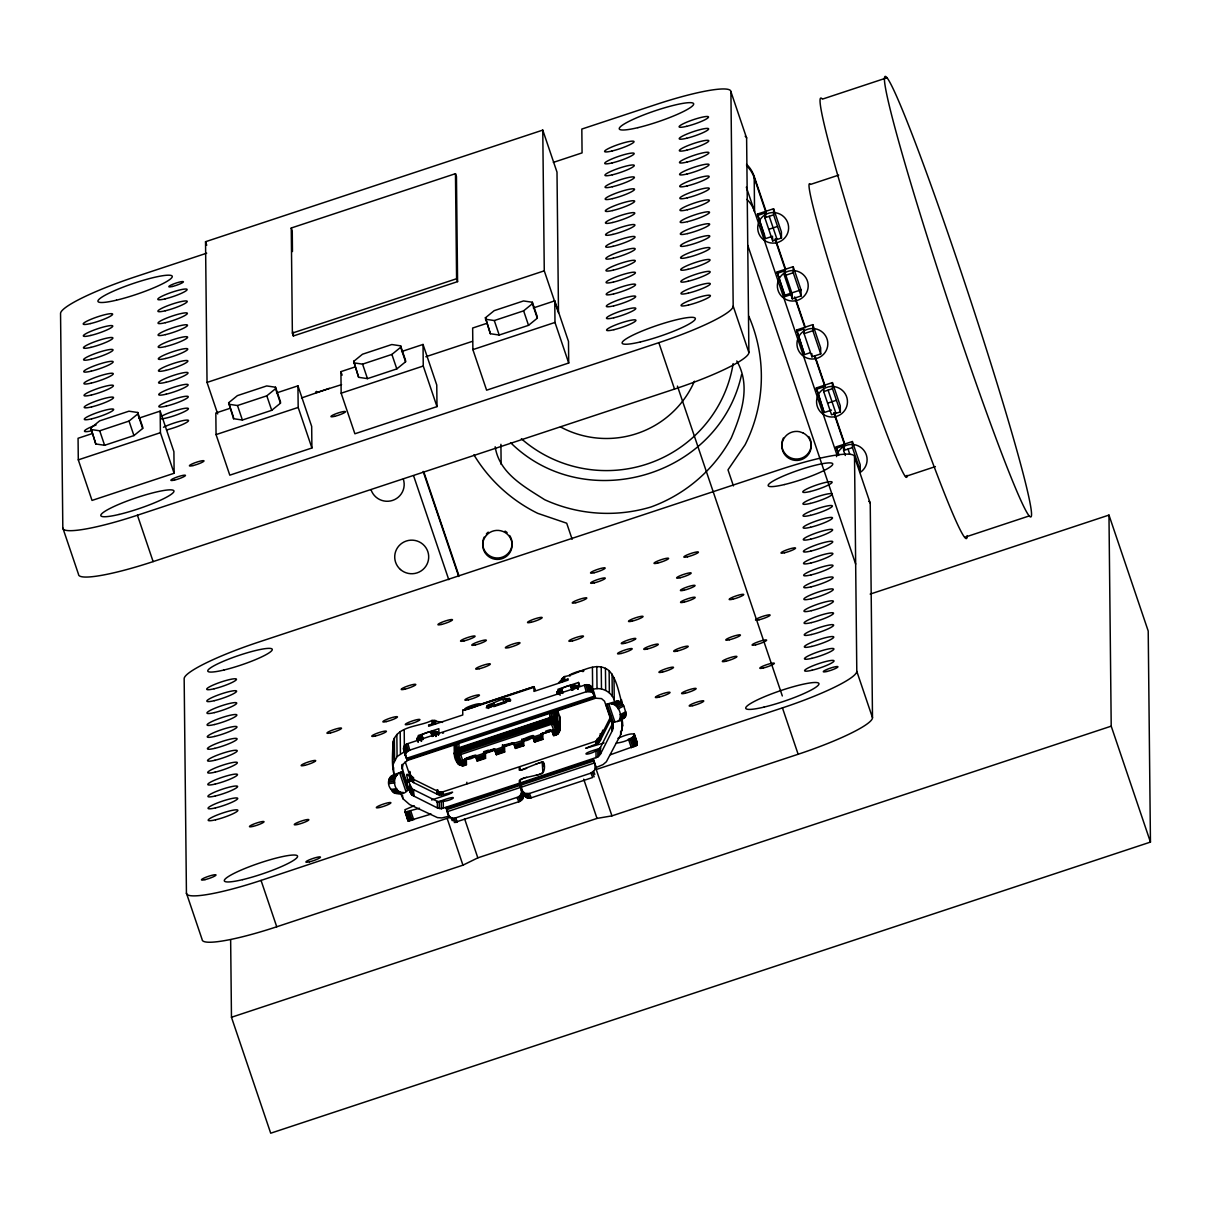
<?xml version="1.0" encoding="UTF-8"?>
<svg xmlns="http://www.w3.org/2000/svg" width="1211" height="1211" viewBox="0 0 1211 1211"><rect width="100%" height="100%" fill="white"/><g stroke="black" fill="none" stroke-linecap="round" stroke-linejoin="round"><path stroke-width="1.5" d="M613.008 728.674L612.902 722.301L612.342 730.566L600.535 753.984L597.871 756.951L519.988 783.017C521.669 788.861 522.819 800.123 531.251 797.807L592.709 777.477L590.877 773.133L529.419 793.477L524.802 793.356L521.986 790.299M466.356 757.935L466.432 764.656C457.016 770.105 449.326 751.577 458.621 747.838L549.779 717.669C558.559 715.186 564.235 731.959 555.622 735.153C553.064 727.872 549.188 720.56 549.733 712.628M521.245 779.248L519.368 780.353L519.398 783.214L441.349 808.751L437.413 807.949L412.058 795.173L412.118 788.739C408.289 782.215 401.492 763.611 413.587 782.594L437.277 794.265C440.683 797.186 460.589 788.361 448.993 794.219L431.6 799.971M559.785 717.169L559.27 732.034L555.622 735.153L557.696 734.048L559.8 730.521L559.785 717.169L557.514 709.782L557.635 721.544L555.925 722.77L460.589 754.589L454.7 755.603L454.579 743.842M410.393 774.707L410.241 779.46L406.76 780.762M596.433 768.955L593.223 758.782L596.175 767.486L603.017 764.61L606.378 761.734L620.668 734.668L622.439 726.116L621.682 718.91M556.818 710.024L556.924 720.106L559.815 729.839L557.893 728.583L555.925 722.77L555.773 710.494M437.489 789.829L437.277 794.265L437.913 791.494M406.775 782.488L411.377 780.959L411.649 776.221M456.638 758.056L457.38 762.854L462.163 765.655C468.188 764.928 458.515 766.396 457.925 763.566C459.196 760.341 456.956 755.846 454.503 753.439L457.168 748.549L457.107 743.509M441.425 791.994L441.213 795.052L440.304 791.994M442.53 722.407L431.933 720.454C419.43 726.994 397.178 725.328 392.894 742.267C392.894 752.939 391.198 764.141 394.165 774.54C379.149 782.018 397.359 803.635 408.894 789.072M392.818 768.758L392.894 742.267M412.118 788.739L412.058 795.173L409.833 791.858L402.113 768.198L402.915 764.308L407.38 760.463C405.988 755.467 399.448 745.991 407.91 743.599L584.368 685.199C592.467 682.065 594.041 692.964 595.6 698.187L601.519 698.596L604.531 701.214L613.144 726.676L613.099 721.998M455.881 744.553L454.912 755.785L454.503 752.44L458.893 749.094L550.051 718.925L555.864 718.895M559.603 727.357L558.362 733.366L555.682 735.107L553.715 735.788L551.626 730.294L540.742 733.896L542.831 739.391L542.831 732.625M624.27 718.062L617.549 721.438L612.176 722.21L605.909 704.484L617.262 701.048L621.046 702.108L623.771 705.968L626.087 713.309L625.179 717.26L620.637 718.986L621.591 721.786L621.985 716.927L622.439 726.116L621.985 716.927M413.223 777.371L412.784 782.139L412.209 776.69M611.161 715.746L600.247 737.393L595.767 741.238L595.918 744.144L599.263 741.949L599.778 736.666L597.371 738.892L595.918 744.144L585.73 748.262L604.047 742.903M437.776 789.95L437.277 794.265L437.232 789.693M621.046 731.444L620.668 734.668L620.637 731.399M599.263 741.949L599.96 736.394L600.384 740.284L599.263 741.949L598.703 737.908L597.734 743.266L597.371 738.892M553.518 735.44L556.924 733.987L559.043 729.779L556.848 722.271L552.988 717.472L550.369 720.045L459.196 750.215L457.652 755.437L459.62 761.25L463.268 764.05L465.857 763.611L466.432 764.656M409.772 785.228L409.833 791.858L410.12 786.136L410.726 793.659L411.452 788.119L412.058 795.173M553.2 734.714L555.516 733.518L556.666 729.143L554.699 723.33L550.778 721.393L459.605 751.562L456.426 755.694M448.539 814.397L446.178 807.419C446.859 812.369 448.933 820.21 455.593 817.909L518.535 796.883L520.775 794.688L521.608 791.888L519.398 783.214M454.276 822.526L520.367 801.228L522.607 799.018L523.424 796.217L521.351 787.362M439.638 791.949L439.184 794.916L438.564 791.722M405.413 756.042L406.063 752.667L409.772 750.139L586.23 691.753L592.088 692.041L595.6 698.202L407.259 760.508L403.566 749.503M401.946 792.721C391.91 790.283 391.849 773.163 402.991 771.634L394.165 774.54M602.821 730.097L602.412 731.247M618.654 720.999C624.21 713.99 615.748 699.64 606.272 704.757M550.778 721.393L551.762 718.713L549.855 718.108L455.941 749.594M458.56 742.797C460.528 747.626 455.836 750.457 456.683 755.074L457.652 755.437M462.163 765.655L463.541 763.187L458.681 748.277L457.168 748.549M552.806 733.654L555.516 733.518L557.65 731.898L557.893 728.583L559.406 727.66L559.906 728.931M836.483 456.653L837.8 452.884A15.455 15.274 -0.6 0 1 861.884 448.252A15.455 15.274 -0.6 0 1 860.173 472.441M393.136 764.368L397.072 756.557L404.429 751.743L404.202 729.643M741.571 374.547C719.213 477.073 584.822 516.053 510.542 442.62M559.815 729.839L558.846 732.186L553.73 730.233C517.036 741.268 575.543 722.952 541.574 734.29M554.699 723.33L556.016 720.802L550.369 720.045M612.282 724.027L612.645 723.179L612.342 730.566L612.282 724.027L600.459 747.444C590.892 756.845 573.227 755.543 600.626 748.292M602.079 732.034L600.111 736.137L600.384 740.284L611.358 718.547M551.762 724.42L554.517 718.002L554.456 711.281M465.857 763.611L464.479 759.781L462.557 760.402L459.786 764.958M456.668 761.416L463.541 763.187L464.449 765.322L459.998 764.898L458.303 763.127L459.62 761.25L462.557 760.402M554.714 733.018L557.635 729.325L559.043 729.779M616.263 743.115C635.381 740.965 643.359 726.963 617.958 738.301M610.526 754.71L637.047 745.234L637.228 742.57L634.276 733.851M558.468 682.959L564.689 676.525C578.676 674.27 595.509 659.753 609.133 670.712C617.216 679.689 618.7 692.828 622.197 704M466.174 764.338L462.557 765.216L457.47 761.628L455.26 754.135L458.802 750.881L459.605 751.562M590.877 773.133L594.586 770.257L595.222 766.063M535.353 689.861L533.99 686.652L533.945 691.42L568.065 680.128L568.05 678.72L561.707 681.99L561.662 678.705M90.855 428.028L99.605 420.898L128.926 411.195L137.766 412.497L142.671 426.999L142.686 428.452L133.937 435.582L104.615 445.285L95.775 443.968L90.855 428.028L95.775 443.968M90.87 429.481L99.711 430.798L129.032 421.08L137.782 413.95L137.766 412.497M228.637 402.763L237.386 395.634L266.708 385.931L275.548 387.232L280.452 401.734L280.468 403.187L271.718 410.317L242.397 420.02L233.556 418.703L228.637 402.763L232.996 415.645M228.652 404.217L237.492 405.534L266.814 395.83L275.563 388.686L275.548 387.232M353.718 361.378L362.467 354.233L391.804 344.529L400.644 345.846L405.549 360.333L405.564 361.786L396.814 368.916L367.478 378.634L358.638 377.317L353.718 361.378L358.638 377.317M353.733 362.831L362.573 364.133L391.895 354.429L400.659 347.3L400.644 345.846M485.444 317.782L494.194 310.652L523.515 300.949L532.371 302.25L537.275 316.752L537.29 318.205L528.526 325.335L499.204 335.038L490.364 333.721L485.444 317.782L490.364 333.721M485.46 319.235L494.3 320.552L523.621 310.849L532.386 303.704L532.371 302.25M487.276 705.574L486.307 707.89L510.497 699.867C505.714 695.598 494.012 703.394 487.276 705.574L488.26 708.48M462.723 710.267L533.99 686.652L462.723 710.267L462.769 714.974L428.664 726.267L428.649 724.844L435.703 723.678L435.672 720.394M464.479 759.781L475.166 755.588L477.316 761.053M477.255 761.098L485.55 758.328L485.49 753.287M485.49 758.374L483.386 752.864L494.27 749.276L496.434 754.725M496.359 754.771L504.669 752.001L504.593 745.28M504.593 752.046L502.504 746.536L513.388 742.948L515.538 748.398M515.477 748.443L523.773 745.673L523.712 738.952M523.712 745.719L521.623 740.224L532.507 736.621L534.596 742.116L534.626 738.71M520.548 779.612L519.988 783.017M462.557 765.216L463.949 764.247M541.605 773.375L542.906 772.467L542.195 762.309M611.646 704L617.262 701.048M612.887 703.969L618.503 701.018M614.174 704.333L619.79 701.381M615.43 705.059L621.046 702.108M616.55 706.119L622.182 703.182M617.489 707.436L623.105 704.484M618.14 708.919L623.771 705.968M620.108 714.732L625.739 711.78M620.471 716.261L626.087 713.309M620.486 717.76L626.117 714.808M620.183 719.107L625.799 716.155M617.549 721.438L625.179 717.26M329.331 388.353L301.494 397.98M552.14 717.639L549.855 718.108L552.14 717.639L556.924 720.106M186.433 893.143L184.163 678.69A78.548 11.338 -18.7 0 1 258.518 642.133L779.914 469.596A78.548 11.338 -18.7 0 1 854.527 456.865L870.225 503.231L872.495 717.684A78.548 11.338 -18.7 0 1 798.14 754.256L611.933 815.866L597.008 818.409L477.83 857.857L462.95 865.169L276.744 926.778A78.548 11.338 -18.7 0 1 202.131 939.524L186.433 893.143A78.548 11.338 -18.7 0 0 261.046 880.412L450.568 817.168M553.73 730.233L557.893 728.583M520.851 779.309L525.604 777.568M540.712 773.784C545.661 774.132 545.601 759.827 541.499 762.4M407.32 781.746L410.756 780.232L410.605 775.025M536.004 764.065L538.426 763.233M537.336 763.626L520.745 770.196M526.649 768.319L521.79 769.969M521.88 778.855L524.348 777.946M539.652 774.192L540.984 773.768M538.517 774.677L539.788 774.238M757.45 215.497L764.777 213.075L764.837 217.768L772.679 240.913L781.473 238.037L781.413 231.937L773.572 208.746L757.435 214.09L765.307 238.688L772.633 236.251M816.305 389.352L823.647 386.914L823.692 391.607L831.548 414.767L840.343 411.876L840.267 405.791L832.426 382.6L816.305 387.944L824.161 412.527L831.488 410.105M764.837 217.768L773.632 214.831L773.572 208.746M793.19 266.677L801.031 289.853L801.092 295.953L792.297 298.845L784.456 275.684L793.25 272.747L793.19 266.677L777.053 272.006L784.925 296.604L792.251 294.182L784.41 270.992L777.068 273.414M812.808 324.639L820.649 347.829L820.725 353.93L811.915 356.806L804.074 333.661L812.869 330.724L812.808 324.639L796.671 329.982L804.543 354.581L810.401 352.643M823.692 391.607L832.487 388.686L832.426 382.6M845.308 455.487L843.628 450.522L852.423 447.586L852.362 441.515L836.226 446.844L838.663 455.397M217.708 413.935L207.036 382.419L205.537 241.716L542.77 130.107L556.999 172.144L558.498 312.847L544.269 270.825L542.77 130.107M206.703 253.19L134.905 276.941A78.548 11.338 -18.7 0 0 60.55 313.513L62.821 527.966L78.518 574.332A78.548 11.338 -18.7 0 0 153.131 561.601L674.527 389.064A78.548 11.338 -18.7 0 0 748.882 352.507L746.612 138.054L730.914 91.673A78.548 11.338 -18.7 0 0 656.301 104.418L581.825 129.062L582.067 152.889L553.351 162.395M291.261 228.001L455.472 173.673L456.456 176.564L457.576 281.633L293.35 335.977L292.366 333.07L291.261 228.001L292.245 230.907L292.456 251.54M886.906 77.792L822.39 99.135A231.922 10.808 71.7 0 0 884.318 324.715A231.922 10.808 71.7 0 0 967.135 535.58M292.366 333.07L456.592 278.727L455.472 173.673M207.036 382.419L544.269 270.825M838.723 175.095L810.568 184.405A154.614 7.205 71.7 0 0 851.863 334.796A154.614 7.205 71.7 0 0 907.069 475.363M92.339 433.553L78.064 438.276L78.291 459.862L92.021 500.431L174.127 473.259L173.9 451.688L160.17 411.104L138.75 418.204M777.553 226.427L768.758 229.333M230.12 408.289L215.83 413.012L216.058 434.598L229.802 475.166L311.908 447.994L311.681 426.423L297.936 385.84L276.517 392.939M401.613 351.538L423.033 344.454L436.762 385.022L436.989 406.608L354.884 433.78L341.154 393.197L340.927 371.626L355.201 366.903M486.928 323.307L472.653 328.03L472.88 349.616L486.61 390.184L568.716 363.012L568.489 341.441L554.759 300.858L533.34 307.957M78.291 459.862L160.397 432.69L160.17 411.104M341.578 384.629L316.631 392.561A7.735 1.12 -18.7 0 1 316.616 391.38M425.833 356.745L472.441 341.335M216.058 434.598L298.178 407.426L297.936 385.84M341.154 393.197L423.26 366.025L423.033 344.454M472.88 349.616L554.986 322.444L554.759 300.858M784.925 296.604L784.91 295.196L801.031 289.853M62.821 527.966A78.548 11.338 -18.7 0 0 137.433 515.22L658.829 342.683A78.548 11.338 -18.7 0 0 733.185 306.126L730.914 91.673M796.687 331.39L804.028 328.968L804.074 333.661M836.407 400.281L827.613 403.187M836.241 448.252L843.567 445.83L844.778 449.402M905.465 476.498L935.361 466.598M964.713 537.29L1029.229 515.931A231.922 10.808 71.7 0 0 938.661 206.627A231.922 10.808 71.7 0 0 906.297 168.026A231.922 10.808 71.7 0 0 1029.229 515.931M464.888 710.146L534.278 687.182M488.29 707.633L510.679 700.215M493.77 706.649L505.82 702.668M579.736 685.956L578.555 682.459L557.968 689.271L557.999 692.147M870.179 594.101L1108.973 515.084L1148.21 631.022L1150.45 842.084L270.704 1133.208L231.468 1017.27L230.65 940.008M406.321 758.389L594.54 696.098M406.896 759.797L595.116 697.506M483.628 751.728L488.29 750.184M545.646 731.202L550.309 729.658M466.311 758.192C486.686 749.836 470.262 762.037 464.752 758.707M494.739 748.776C479.556 752.864 481.176 755.8 495.238 749.821M502.747 745.401L512.314 742.964M522.092 739.724C547.342 727.705 524.045 746.324 521.865 739.073M464.948 759.236L475.832 755.634M484.067 752.909L494.951 749.306M502.974 746.052L514.07 742.979M522.304 740.254L533.188 736.651M541.408 733.927L552.292 730.324M465.1 759.6L483.583 753.454M484.218 753.272L502.701 747.126M503.186 746.581L521.82 740.799M522.456 740.617L540.939 734.471M514.342 743.493L503.337 746.945M464.979 761.25L461.497 762.43L458.469 753.484L455.033 750.926L454.958 744.205M475.862 757.647L484.097 754.922M494.981 751.32L503.216 748.595M514.1 744.992L522.335 742.267M533.218 738.665L541.453 735.94M552.322 732.352L555.849 731.217L552.821 722.256L551.05 720.348M463.541 763.187L465.463 762.552M476.332 758.949L484.567 756.224M495.45 752.636L503.685 749.912M514.569 746.309L522.804 743.584M533.688 739.982L541.923 737.257M476.74 760.008L484.975 757.284M495.859 753.681L504.094 750.956M514.978 747.354L523.213 744.629M534.096 741.026L542.331 738.301M477.058 760.735L485.293 758.01M496.177 754.408L504.412 751.683M515.28 748.095L523.515 745.37M534.399 741.768L542.634 739.043M534.596 742.116L542.891 739.346M405.216 761.764L409.787 775.282L412.012 778.597L439.169 791.979L443.181 791.737L519.231 766.82L519.262 770.135L521.154 769.999M595.767 741.238L519.822 766.624L520.442 770.09M414.223 805.724L404.883 809.765L408.062 821.013L431.131 814.08M404.913 812.112L419.49 808.237M436.868 802.484C465.16 791.192 451.234 803.06 437.353 801.41L412.86 789.284L413.738 796.293L413.662 789.754M446.299 808.221L519.534 783.986M520.125 783.789L593.345 759.569M446.677 809.675L519.913 785.455M520.503 785.258L593.723 761.023M447.253 811.688L520.488 787.453M521.078 787.256L594.298 763.021M449.13 816.138L441.924 817.925L437.474 817.622L409.575 804.513L402.96 798.73L400.069 791.979M854.527 456.865L856.798 671.318A78.548 11.338 -18.7 0 1 782.442 707.875L596.236 769.5L611.933 815.866M231.468 1017.27L1111.214 726.161L1108.973 515.084M538.395 763.157L539.667 762.748M442.605 733.215L443.559 732.912M537.26 775.04L538.547 774.571M396.3 793.493L397.541 793.144M406.624 780.444L410.241 779.46L409.712 771.362L409.696 778.264M539.531 762.885L540.863 762.415M407.683 781.065L410.756 780.232M525.407 777.719L526.74 777.295M536.125 775.328L537.457 774.889M526.407 777.477L536.458 775.146M540.59 762.597L541.892 762.188M458.394 761.507L459.62 761.25M614.734 701.547C612.403 692.177 601.806 686.319 592.648 689.468L592.421 667.352M391.637 775.706L397.284 774.934M390.532 776.448L396.179 775.676M389.639 777.538L395.286 776.766M389.019 778.9L394.665 778.113M388.701 780.429L394.347 779.657M388.731 782.049L394.377 781.262M389.079 783.623L394.725 782.851M391.047 789.436L396.693 788.664M391.713 790.874L397.359 790.087M392.636 792.055L398.283 791.283M393.772 792.933L399.418 792.161M395.013 793.417L403.187 792.372M555.122 734.078L557.696 734.048M463.268 764.05L460.604 764.02L459.014 761.961M636.426 742.358L637.228 742.57M555.925 722.77L552.821 722.256L458.469 753.484L460.589 754.589M456.623 749.246L459.196 750.215M556.666 729.143L557.635 729.325M555.516 733.518L556.924 733.987M438.155 733.321C432.917 728.416 421.791 733.987 417.023 738.483L417.931 741.843L417.084 739.088L417.568 740.133M457.38 749.942L458.802 750.881M455.26 754.135L456.683 755.074M556.016 720.802L557.438 721.847L556.394 719.728M551.762 718.713L555.304 722.437M577.844 687.106C572.606 682.187 561.48 687.757 556.727 692.253L557.257 693.918M458.303 763.127L456.88 761.598L457.925 763.566M495.178 446.768C499.204 473.244 524.227 486.625 544.647 499.689C578.025 514.947 615.748 517.521 650.897 507.015C685.229 494.542 713.869 470.08 731.277 437.928C741.51 413.572 751.198 385.855 736.788 360.954M572.546 690.058L570.502 685.91L571.864 690.3M432.857 736.288L430.813 732.14L432.176 736.515M524.424 795.884L522.94 791.722M559.164 693.948L557.802 690.815L558.649 694.024M419.475 740.163L418.113 737.045L418.961 740.254M558.286 694.403L557.075 691.557L557.893 694.418M418.597 740.617L417.386 737.787L418.204 740.648M593.617 771.483L594.828 774.374M592.346 772.451L594.177 776.796M529.419 793.477L531.251 797.807M527.845 793.81L529.676 798.14M526.27 793.765L528.102 798.094M524.802 793.356L526.634 797.686M523.546 792.6L525.377 796.929M521.396 790.48L523.228 794.825M521.608 791.888L523.424 796.217M521.381 793.311L523.213 797.655M520.775 794.688L522.607 799.018M519.791 795.899L521.623 800.244M518.535 796.883L520.367 801.228M517.067 797.565L518.898 801.894M455.593 817.909L457.425 822.239M454.019 818.227L455.851 822.572M452.445 818.182L453.671 821.073M450.992 817.773L452.203 820.664M448.176 814.715L449.387 817.607M560.269 693.449L558.876 690.088L560.118 695.326M421.277 741.359L419.173 736.303L420.005 739.8M573.454 688.968L572.061 685.471L573.166 689.892M433.765 735.198L432.372 731.701L433.477 736.106M418.37 741.828L417.023 738.483L418.037 741.783M442.076 791.873L443.196 794.673L443.165 791.631M574.847 688.575L573.575 685.214L574.211 688.847M435.778 736.47L433.886 731.444L434.522 735.062M561.45 692.964L560.193 689.407L560.935 693.101M421.746 739.194L420.505 735.637L421.61 741.177M576.042 688.287L574.953 685.154L575.528 688.529M436.338 734.517L435.249 731.368L436.127 736.455M1111.214 726.161L1150.45 842.084M852.362 441.515L860.204 464.691L860.264 470.791L852.423 447.586M832.487 388.686L840.343 411.876M773.632 214.831L781.473 238.037M793.25 272.747L801.092 295.953M812.869 330.724L820.725 353.93M769.227 216.3L777.084 239.49M828.097 390.139L835.938 413.329M848.018 449.054L849.698 454.019M746.521 164.212A30.926 30.563 -0.6 0 1 754.181 176.322L766.245 211.925M775.282 238.643L785.53 268.918M795.173 297.406L805.421 327.681M815.064 356.17L825.312 386.43M834.349 413.148L845.202 445.194M766.26 213.333L754.196 177.729A30.926 30.563 -0.6 0 0 746.536 165.619M775.297 240.05L785.545 270.325M794.583 297.028L804.831 327.303M814.473 355.792L824.721 386.067M833.758 412.769L844.612 444.831M764.777 213.075L765.988 216.633M757.435 214.09L764.686 235.494M777.053 272.006L784.91 295.196M796.671 329.982L804.543 354.581M816.305 387.944L824.161 412.527M836.226 446.844L838.648 453.989M746.324 187.145L837.028 455.109M747.747 245.273L855.662 564.084M733.185 306.126L748.882 352.507M856.798 671.318L872.495 717.684M733.427 485.899L727.993 469.838L745.113 444.74A154.614 152.828 -0.6 0 0 748.792 316.207M677.433 386.097L782.321 695.962M658.829 342.683L674.527 389.064M782.442 707.875L798.14 754.256M554.986 322.444L568.716 363.012M532.386 303.704L537.29 318.205M523.621 310.849L528.526 325.335M572.137 539.273L566.703 523.213L537.76 513.358A154.614 152.828 -0.6 0 1 473.925 454.836M494.3 320.552L499.204 335.038M634.064 733.669L637.016 742.388M634.064 735.38L637.243 744.916M634.095 736.515L637.047 745.234M633.52 736.939L636.471 745.658M632.581 737.438L635.533 746.158M631.37 737.999L634.322 746.718M629.947 738.559L632.899 747.278M628.433 739.088L631.37 747.808M608.997 704.514L614.9 721.953M607.332 704.772L613.235 722.21M456.592 278.727L457.576 281.633M583.717 779.173L597.008 818.409M423.26 366.025L436.989 406.608M543.209 762.113L544.36 765.155M542.695 762.082L544.269 766.805M400.659 347.3L405.564 361.786M509.422 698.247L510.406 701.154M391.895 354.429L396.814 368.916M508.242 698.384L509.225 701.29M506.728 698.702L507.712 701.608M504.942 699.171L505.926 702.077M503.049 699.761L504.033 702.668M423.759 471.79L458.712 575.074M423.169 471.412L458.727 576.481M493.634 702.88L494.618 705.786M520.533 783.002L521.517 785.909M520.352 783.26L521.335 786.166M491.727 703.546L492.71 706.452M413.572 475.711L448.766 579.66M489.955 704.242L490.939 707.148M488.442 704.938L489.426 707.845M362.573 364.133L367.478 378.634M340.927 371.626L342.123 375.153M466.825 783.911L466.856 782.261M464.54 818.621L477.83 857.857M447.268 818.787L462.95 865.169M298.178 407.426L311.908 447.994M275.563 388.686L280.468 403.187M402.627 772.149L408.531 789.587M401.568 772.86L407.471 790.299M399.918 773.708L405.821 791.146M410.801 811.113L413.753 819.832M409.273 811.582L412.224 820.301M266.814 395.83L271.718 410.317M407.85 811.96L410.801 820.68M406.639 812.203L409.59 820.922M405.473 811.506L408.652 821.043M405.11 812.293L408.062 821.013M205.537 241.716L206.733 245.212M237.492 405.534L242.397 420.02M160.397 432.69L174.127 473.259M137.782 413.95L142.686 428.452M129.032 421.08L133.937 435.582M137.433 515.22L153.131 561.601M261.046 880.412L276.744 926.778M99.711 430.798L104.615 445.285M577.026 688.09L576.088 685.275L576.603 688.348M437.338 734.32L436.399 731.489L436.914 734.577M577.965 688.847L576.905 685.577L577.617 689.135M437.216 731.807L438.276 735.077M563.039 693.222L561.677 688.832L562.282 693.449M437.671 732.277L438.518 735.032M423.35 739.437L421.988 735.062L422.594 739.679M591.785 687.212L593.632 693.752M591.195 686.259L593.042 692.798M590.226 685.502L592.088 692.041M588.985 684.987L590.832 691.526M587.517 684.76L589.363 691.299M585.942 684.836L587.804 691.375M584.368 685.199L586.23 691.753M407.91 743.599L409.772 750.139M406.442 744.235L408.304 750.775M405.185 745.098L407.032 751.637M404.202 746.127L406.063 752.667M403.596 747.263L405.443 753.802M403.369 748.413L405.231 754.953M577.359 686.062L578.116 688.998M454.503 753.439L454.912 755.785M402.506 795.385L402.96 798.73M410.847 775.312L411.377 780.959M621.379 703.091L621.349 699.686L621.576 703.228M621.349 699.686L621.515 702.94M622.242 718.365L622.439 726.116M411.922 776.478L412.043 781.595M410.574 786.983L410.726 793.659M613.084 723.073L613.144 726.676M843.567 445.83L843.628 450.522M811.885 353.703L811.915 356.806M792.251 294.182L792.297 298.845M784.41 270.992L784.456 275.684M772.648 237.81L772.679 240.913M765.291 237.28L765.307 238.688M754.181 176.322L754.559 211.486A30.926 30.563 -0.6 0 0 746.899 199.376M621.546 718.486L621.591 721.786M614.007 677.993L614.234 700.094M612.055 674.027L612.282 696.143M609.133 670.712L609.36 692.813M605.439 668.245L605.682 690.361M601.231 666.822L601.473 688.923M600.217 733.624L600.384 740.284M600.459 747.444L600.535 753.984M599.339 749.094L599.4 755.634M596.796 666.504L597.023 688.62M597.81 750.411L597.871 756.951M595.994 751.289L596.054 757.829M578.555 682.459L578.601 686.773M564.689 676.525L564.72 679.825M563.539 677.04L563.569 680.34M562.51 677.782L562.555 681.066M559.482 715.595L559.8 730.521M552.912 710.751L552.988 717.472M551.323 712.325L551.368 717.366M500.915 444.301L501.142 464.373M502.489 744.659L502.504 746.536M454.292 743.948L454.397 754.029M443.271 801.818L443.332 808.358M441.288 802.212L441.349 808.751M438.927 734.426L438.866 728.689L418.279 735.501L418.34 741.238M439.26 802.06L439.336 808.6M437.353 801.41L437.413 807.949M434.431 720.167L434.461 723.451M433.16 720.182L433.205 723.482M431.933 720.454L431.964 723.754M402.43 764.641L402.491 770.166M402.067 764.519L402.113 768.198M400.205 731.565L400.432 753.681M396.845 734.456L397.072 756.557M394.347 738.105L394.589 760.205M393.62 767.562L393.666 773.087M293.319 332.223L293.35 335.977M233.541 417.25L233.556 418.703M413.541 777.553L413.587 782.594M733.139 363.603A128.321 126.837 -0.6 0 1 649.747 463.132A128.321 126.837 -0.6 0 1 521.366 438.76M694.433 381.223A95.866 94.746 -0.6 0 1 560.466 426.923M403.308 479.147A17.015 16.818 -0.6 0 1 392.576 500.415A17.015 16.818 -0.6 0 1 371.066 489.819M509.649 535.489A14.683 14.517 -0.6 0 1 498.296 557.983A14.683 14.517 -0.6 0 1 484.249 537.018M486.398 533.884A14.683 14.517 -0.6 0 1 488.26 532.129M505.078 531.114A14.683 14.517 -0.6 0 1 507.137 532.628M808.766 436.505A14.683 14.517 -0.6 0 1 797.413 459.014A14.683 14.517 -0.6 0 1 783.366 438.049M470.988 708.087A7.735 1.12 -18.7 0 1 466.341 707.769A7.735 1.12 -18.7 0 1 478.769 703.818A7.735 1.12 -18.7 0 1 472.245 707.693M570.184 675.889A7.735 1.12 -18.7 0 1 576.512 672.029A7.735 1.12 -18.7 0 1 582.869 671.681M868.756 501.384A78.548 11.338 -18.7 0 1 870.225 503.231M745.159 136.207A78.548 11.338 -18.7 0 1 746.612 138.054M161.018 416.569A15.455 2.225 -18.7 0 1 183.133 408.637A15.455 2.225 -18.7 0 1 183.179 412.224A15.455 2.225 -18.7 0 1 161.048 418.915M163.47 427.241A15.455 2.225 -18.7 0 1 183.27 420.55A15.455 2.225 -18.7 0 1 185.888 422.836A15.455 2.225 -18.7 0 1 166.543 429.92M91.809 430.738A15.455 2.225 -18.7 0 1 84.634 430.707A15.455 2.225 -18.7 0 1 96.063 424.985M622.363 721.695L622.121 730.505L622.363 721.695M759.312 221.023L758.01 224.807A15.455 15.289 -0.6 0 0 762.915 239.294L766.26 241.519A15.455 15.289 -0.6 0 0 786.999 234.662A15.455 15.289 -0.6 0 0 780.051 214.165A15.455 15.289 -0.6 0 0 759.312 221.023M778.976 279.014L777.659 282.769A15.425 15.243 -0.6 0 0 782.548 297.225L785.894 299.45A15.425 15.243 -0.6 0 0 806.587 292.608A15.425 15.243 -0.6 0 0 799.654 272.157A15.425 15.243 -0.6 0 0 778.976 279.014M798.579 336.961L797.262 340.73A15.44 15.259 -0.6 0 0 802.166 355.201L805.512 357.427A15.44 15.259 -0.6 0 0 826.205 350.584A15.44 15.259 -0.6 0 0 819.287 330.119A15.44 15.259 -0.6 0 0 798.579 336.961M818.182 394.922L816.865 398.691A15.455 15.289 -0.6 0 0 821.769 413.178L825.115 415.418A15.455 15.289 -0.6 0 0 845.853 408.546A15.455 15.289 -0.6 0 0 838.92 388.065A15.455 15.289 -0.6 0 0 818.182 394.922M486.413 535.292L484.264 538.426A14.683 14.517 -0.6 0 0 497.025 559.421A14.683 14.517 -0.6 0 0 510.891 539.107A14.683 14.517 -0.6 0 0 486.413 535.292M803.075 432.933L799.457 431.691A14.683 14.517 -0.6 0 0 782.245 449.311A14.683 14.517 -0.6 0 0 805.663 457.289A14.683 14.517 -0.6 0 0 803.075 432.933M400.447 569.518A16.984 16.787 -0.6 0 0 428.361 560.284A16.984 16.787 -0.6 0 0 406.321 541.014A16.984 16.787 -0.6 0 0 400.447 569.518M468.475 699.807A7.735 1.12 -18.7 0 0 479.465 695.159A7.735 1.12 -18.7 0 0 468.46 697.778A7.735 1.12 -18.7 0 0 468.475 699.807M810.416 515.341A15.455 2.225 -18.7 0 0 832.381 506.031A15.455 2.225 -18.7 0 0 810.371 511.284A15.455 2.225 -18.7 0 0 810.416 515.341M253.054 826.386A7.735 1.12 -18.7 0 0 264.043 821.724A7.735 1.12 -18.7 0 0 253.038 824.358A7.735 1.12 -18.7 0 0 253.054 826.386M810.28 503.428A15.455 2.225 -18.7 0 0 832.26 494.118A15.455 2.225 -18.7 0 0 810.25 499.371A15.455 2.225 -18.7 0 0 810.28 503.428M810.795 551.081A15.455 2.225 -18.7 0 0 832.759 541.771A15.455 2.225 -18.7 0 0 810.749 547.024A15.455 2.225 -18.7 0 0 810.795 551.081M810.537 527.254A15.455 2.225 -18.7 0 0 832.517 517.945A15.455 2.225 -18.7 0 0 810.492 523.197A15.455 2.225 -18.7 0 0 810.537 527.254M810.916 562.994A15.455 2.225 -18.7 0 0 832.896 553.684A15.455 2.225 -18.7 0 0 810.87 558.937A15.455 2.225 -18.7 0 0 810.916 562.994M408.94 724.299A7.735 1.12 -18.7 0 0 419.929 719.637A7.735 1.12 -18.7 0 0 408.924 722.256A7.735 1.12 -18.7 0 0 408.94 724.299M647.325 648.99A7.735 1.12 -18.7 0 0 658.315 644.343A7.735 1.12 -18.7 0 0 647.31 646.962A7.735 1.12 -18.7 0 0 647.325 648.99M729.461 639.756A7.735 1.12 -18.7 0 0 740.436 635.094A7.735 1.12 -18.7 0 0 729.431 637.713A7.735 1.12 -18.7 0 0 729.461 639.756M755.664 644.827A7.735 1.12 -18.7 0 0 766.654 640.165A7.735 1.12 -18.7 0 0 755.649 642.799A7.735 1.12 -18.7 0 0 755.664 644.827M810.159 491.515A15.455 2.225 -18.7 0 0 832.139 482.205A15.455 2.225 -18.7 0 0 810.114 487.458A15.455 2.225 -18.7 0 0 810.159 491.515M810.674 539.167A15.455 2.225 -18.7 0 0 832.638 529.858A15.455 2.225 -18.7 0 0 810.628 535.111A15.455 2.225 -18.7 0 0 810.674 539.167M811.052 574.907A15.455 2.225 -18.7 0 0 833.017 565.598A15.455 2.225 -18.7 0 0 811.007 570.85A15.455 2.225 -18.7 0 0 811.052 574.907M811.173 586.82A15.455 2.225 -18.7 0 0 833.138 577.526A15.455 2.225 -18.7 0 0 811.128 582.763A15.455 2.225 -18.7 0 0 811.173 586.82M811.294 598.749A15.455 2.225 -18.7 0 0 833.274 589.439A15.455 2.225 -18.7 0 0 811.264 594.677A15.455 2.225 -18.7 0 0 811.294 598.749M811.431 610.662A15.455 2.225 -18.7 0 0 833.395 601.352A15.455 2.225 -18.7 0 0 811.385 606.59A15.455 2.225 -18.7 0 0 811.431 610.662M811.552 622.575A15.455 2.225 -18.7 0 0 833.531 613.266A15.455 2.225 -18.7 0 0 811.506 618.503A15.455 2.225 -18.7 0 0 811.552 622.575M811.809 646.402A15.455 2.225 -18.7 0 0 833.773 637.092A15.455 2.225 -18.7 0 0 811.764 642.33A15.455 2.225 -18.7 0 0 811.809 646.402M811.673 634.488A15.455 2.225 -18.7 0 0 833.652 625.179A15.455 2.225 -18.7 0 0 811.642 630.416A15.455 2.225 -18.7 0 0 811.673 634.488M811.93 658.315A15.455 2.225 -18.7 0 0 833.91 649.005A15.455 2.225 -18.7 0 0 811.885 654.243A15.455 2.225 -18.7 0 0 811.93 658.315M812.066 670.228A15.455 2.225 -18.7 0 0 834.031 660.918A15.455 2.225 -18.7 0 0 812.021 666.156A15.455 2.225 -18.7 0 0 812.066 670.228M223.944 670.016A34.014 4.905 -18.7 0 0 272.278 649.535A34.014 4.905 -18.7 0 0 223.853 661.085A34.014 4.905 -18.7 0 0 223.944 670.016M304.733 765.352A7.735 1.12 -18.7 0 0 315.723 760.69A7.735 1.12 -18.7 0 0 304.718 763.324A7.735 1.12 -18.7 0 0 304.733 765.352M685.169 693.252A7.735 1.12 -18.7 0 0 696.158 688.605A7.735 1.12 -18.7 0 0 685.154 691.224A7.735 1.12 -18.7 0 0 685.169 693.252M309.501 861.808A7.735 1.12 -18.7 0 0 320.476 857.161A7.735 1.12 -18.7 0 0 309.471 859.78A7.735 1.12 -18.7 0 0 309.501 861.808M784.425 484.551A34.014 4.905 -18.7 0 0 832.759 464.07A34.014 4.905 -18.7 0 0 784.334 475.605A34.014 4.905 -18.7 0 0 784.425 484.551M677.252 651.049A7.735 1.12 -18.7 0 0 688.242 646.386A7.735 1.12 -18.7 0 0 677.237 649.02A7.735 1.12 -18.7 0 0 677.252 651.049M763.384 667.972A7.735 1.12 -18.7 0 0 774.374 663.325A7.735 1.12 -18.7 0 0 763.369 665.944A7.735 1.12 -18.7 0 0 763.384 667.972M441.515 624.437A7.735 1.12 -18.7 0 0 452.505 619.79A7.735 1.12 -18.7 0 0 441.5 622.409A7.735 1.12 -18.7 0 0 441.515 624.437M687.47 556.803A7.735 1.12 -18.7 0 0 698.444 552.155A7.735 1.12 -18.7 0 0 687.439 554.774A7.735 1.12 -18.7 0 0 687.47 556.803M215.18 784.077A15.713 2.271 -18.7 0 0 237.507 774.631A15.713 2.271 -18.7 0 0 215.134 779.96A15.713 2.271 -18.7 0 0 215.18 784.077M215.301 795.99A15.713 2.271 -18.7 0 0 237.628 786.544A15.713 2.271 -18.7 0 0 215.255 791.873A15.713 2.271 -18.7 0 0 215.301 795.99M215.043 772.164A15.713 2.271 -18.7 0 0 237.371 762.703A15.713 2.271 -18.7 0 0 215.013 768.046A15.713 2.271 -18.7 0 0 215.043 772.164M214.922 760.251A15.713 2.271 -18.7 0 0 237.25 750.79A15.713 2.271 -18.7 0 0 214.877 756.133A15.713 2.271 -18.7 0 0 214.922 760.251M214.665 736.424A15.713 2.271 -18.7 0 0 236.993 726.963A15.713 2.271 -18.7 0 0 214.619 732.307A15.713 2.271 -18.7 0 0 214.665 736.424M214.801 748.337A15.713 2.271 -18.7 0 0 237.114 738.877A15.713 2.271 -18.7 0 0 214.756 744.22A15.713 2.271 -18.7 0 0 214.801 748.337M214.544 724.511A15.713 2.271 -18.7 0 0 236.872 715.05A15.713 2.271 -18.7 0 0 214.498 720.378A15.713 2.271 -18.7 0 0 214.544 724.511M214.423 712.598A15.713 2.271 -18.7 0 0 236.735 703.137A15.713 2.271 -18.7 0 0 214.377 708.465A15.713 2.271 -18.7 0 0 214.423 712.598M725.949 661.236A7.735 1.12 -18.7 0 0 736.939 656.589A7.735 1.12 -18.7 0 0 725.919 659.208A7.735 1.12 -18.7 0 0 725.949 661.236M732.761 599.203A7.735 1.12 -18.7 0 0 743.751 594.556A7.735 1.12 -18.7 0 0 732.746 597.174A7.735 1.12 -18.7 0 0 732.761 599.203M684.2 602.124A7.735 1.12 -18.7 0 0 695.19 597.462A7.735 1.12 -18.7 0 0 684.185 600.081A7.735 1.12 -18.7 0 0 684.2 602.124M657.634 563.085A7.735 1.12 -18.7 0 0 668.623 558.438A7.735 1.12 -18.7 0 0 657.603 561.056A7.735 1.12 -18.7 0 0 657.634 563.085M662.523 672.06A7.735 1.12 -18.7 0 0 673.513 667.412A7.735 1.12 -18.7 0 0 662.508 670.031A7.735 1.12 -18.7 0 0 662.523 672.06M594.313 582.854A7.735 1.12 -18.7 0 0 605.288 578.192A7.735 1.12 -18.7 0 0 594.283 580.811A7.735 1.12 -18.7 0 0 594.313 582.854M330.542 732.897A7.735 1.12 -18.7 0 0 341.532 728.235A7.735 1.12 -18.7 0 0 330.527 730.869A7.735 1.12 -18.7 0 0 330.542 732.897M764.035 707.103A38.646 5.586 -18.7 0 0 818.969 683.837A38.646 5.586 -18.7 0 0 763.929 696.946A38.646 5.586 -18.7 0 0 764.035 707.103M594.192 572.727A7.735 1.12 -18.7 0 0 605.182 568.065A7.735 1.12 -18.7 0 0 594.177 570.684A7.735 1.12 -18.7 0 0 594.192 572.727M215.558 819.817A15.713 2.271 -18.7 0 0 237.886 810.371A15.713 2.271 -18.7 0 0 215.513 815.699A15.713 2.271 -18.7 0 0 215.558 819.817M826.962 671.454A7.735 1.12 -18.7 0 0 837.951 666.792A7.735 1.12 -18.7 0 0 826.946 669.411A7.735 1.12 -18.7 0 0 826.962 671.454M297.891 824.403A7.735 1.12 -18.7 0 0 308.866 819.756A7.735 1.12 -18.7 0 0 297.861 822.375A7.735 1.12 -18.7 0 0 297.891 824.403M375.425 735.985A7.735 1.12 -18.7 0 0 386.415 731.323A7.735 1.12 -18.7 0 0 375.41 733.942A7.735 1.12 -18.7 0 0 375.425 735.985M379.921 807.419A7.735 1.12 -18.7 0 0 390.911 802.772A7.735 1.12 -18.7 0 0 379.906 805.391A7.735 1.12 -18.7 0 0 379.921 807.419M205.037 879.64A7.735 1.12 -18.7 0 0 216.027 874.993A7.735 1.12 -18.7 0 0 205.022 877.612A7.735 1.12 -18.7 0 0 205.037 879.64M215.437 807.904A15.713 2.271 -18.7 0 0 237.75 798.458A15.713 2.271 -18.7 0 0 215.391 803.786A15.713 2.271 -18.7 0 0 215.437 807.904M214.165 688.771A15.713 2.271 -18.7 0 0 236.493 679.31A15.713 2.271 -18.7 0 0 214.12 684.639A15.713 2.271 -18.7 0 0 214.165 688.771M242.654 879.64A38.646 5.586 -18.7 0 0 297.573 856.374A38.646 5.586 -18.7 0 0 242.533 869.483A38.646 5.586 -18.7 0 0 242.654 879.64M214.286 700.685A15.713 2.271 -18.7 0 0 236.614 691.224A15.713 2.271 -18.7 0 0 214.241 696.552A15.713 2.271 -18.7 0 0 214.286 700.685M759.146 619.76A7.735 1.12 -18.7 0 0 770.12 615.112A7.735 1.12 -18.7 0 0 759.115 617.731A7.735 1.12 -18.7 0 0 759.146 619.76M475.378 644.918A7.735 1.12 -18.7 0 0 486.353 640.271A7.735 1.12 -18.7 0 0 475.348 642.89A7.735 1.12 -18.7 0 0 475.378 644.918M784.592 552.761A7.735 1.12 -18.7 0 0 795.582 548.099A7.735 1.12 -18.7 0 0 784.577 550.733A7.735 1.12 -18.7 0 0 784.592 552.761M684.079 590.211A7.735 1.12 -18.7 0 0 695.069 585.549A7.735 1.12 -18.7 0 0 684.064 588.168A7.735 1.12 -18.7 0 0 684.079 590.211M632.081 621.152A7.735 1.12 -18.7 0 0 643.071 616.505A7.735 1.12 -18.7 0 0 632.066 619.124A7.735 1.12 -18.7 0 0 632.081 621.152M531.19 622.272A7.735 1.12 -18.7 0 0 542.18 617.61A7.735 1.12 -18.7 0 0 531.175 620.229A7.735 1.12 -18.7 0 0 531.19 622.272M464.116 640.876A7.735 1.12 -18.7 0 0 475.106 636.214A7.735 1.12 -18.7 0 0 464.101 638.848A7.735 1.12 -18.7 0 0 464.116 640.876M404.837 689.18A7.735 1.12 -18.7 0 0 415.812 684.533A7.735 1.12 -18.7 0 0 404.807 687.152A7.735 1.12 -18.7 0 0 404.837 689.18M575.83 602.715A7.735 1.12 -18.7 0 0 586.82 598.052A7.735 1.12 -18.7 0 0 575.815 600.686A7.735 1.12 -18.7 0 0 575.83 602.715M680.204 577.738A7.735 1.12 -18.7 0 0 691.193 573.075A7.735 1.12 -18.7 0 0 680.188 575.709A7.735 1.12 -18.7 0 0 680.204 577.738M572.5 640.876A7.735 1.12 -18.7 0 0 583.49 636.229A7.735 1.12 -18.7 0 0 572.47 638.848A7.735 1.12 -18.7 0 0 572.5 640.876M479.359 668.714A7.735 1.12 -18.7 0 0 490.349 664.052A7.735 1.12 -18.7 0 0 479.344 666.671A7.735 1.12 -18.7 0 0 479.359 668.714M509.029 647.537A7.735 1.12 -18.7 0 0 520.019 642.874A7.735 1.12 -18.7 0 0 509.014 645.493A7.735 1.12 -18.7 0 0 509.029 647.537M692.783 705.68A7.735 1.12 -18.7 0 0 703.773 701.033A7.735 1.12 -18.7 0 0 692.768 703.652A7.735 1.12 -18.7 0 0 692.783 705.68M659.056 697.127A7.735 1.12 -18.7 0 0 670.046 692.465A7.735 1.12 -18.7 0 0 659.026 695.084A7.735 1.12 -18.7 0 0 659.056 697.127M386.491 721.559A7.735 1.12 -18.7 0 0 397.48 716.912A7.735 1.12 -18.7 0 0 386.46 719.531A7.735 1.12 -18.7 0 0 386.491 721.559M624.846 643.283A7.735 1.12 -18.7 0 0 635.836 638.621A7.735 1.12 -18.7 0 0 624.831 641.255A7.735 1.12 -18.7 0 0 624.846 643.283M621.213 653.456A7.735 1.12 -18.7 0 0 632.203 648.793A7.735 1.12 -18.7 0 0 621.198 651.412A7.735 1.12 -18.7 0 0 621.213 653.456M688.196 281.209A15.455 2.225 -18.7 0 0 710.176 271.9A15.455 2.225 -18.7 0 0 688.151 277.152A15.455 2.225 -18.7 0 0 688.196 281.209M688.453 305.036A15.455 2.225 -18.7 0 0 710.418 295.726A15.455 2.225 -18.7 0 0 688.408 300.979A15.455 2.225 -18.7 0 0 688.453 305.036M166.301 406.094A15.455 2.225 -18.7 0 0 188.265 396.784A15.455 2.225 -18.7 0 0 166.255 402.022A15.455 2.225 -18.7 0 0 166.301 406.094M166.164 394.18A15.455 2.225 -18.7 0 0 188.144 384.871A15.455 2.225 -18.7 0 0 166.134 390.109A15.455 2.225 -18.7 0 0 166.164 394.18M165.922 370.354A15.455 2.225 -18.7 0 0 187.887 361.045A15.455 2.225 -18.7 0 0 165.877 366.282A15.455 2.225 -18.7 0 0 165.922 370.354M165.544 334.614A15.455 2.225 -18.7 0 0 187.508 325.305A15.455 2.225 -18.7 0 0 165.498 330.542A15.455 2.225 -18.7 0 0 165.544 334.614M166.043 382.267A15.455 2.225 -18.7 0 0 188.023 372.958A15.455 2.225 -18.7 0 0 165.998 378.195A15.455 2.225 -18.7 0 0 166.043 382.267M165.665 346.528A15.455 2.225 -18.7 0 0 187.629 337.218A15.455 2.225 -18.7 0 0 165.619 342.456A15.455 2.225 -18.7 0 0 165.665 346.528M165.786 358.441A15.455 2.225 -18.7 0 0 187.766 349.131A15.455 2.225 -18.7 0 0 165.74 354.369A15.455 2.225 -18.7 0 0 165.786 358.441M165.407 322.686A15.455 2.225 -18.7 0 0 187.387 313.392A15.455 2.225 -18.7 0 0 165.362 318.629A15.455 2.225 -18.7 0 0 165.407 322.686M165.286 310.773A15.455 2.225 -18.7 0 0 187.251 301.463A15.455 2.225 -18.7 0 0 165.241 306.716A15.455 2.225 -18.7 0 0 165.286 310.773M637.864 127.655A39.267 5.677 -18.7 0 0 693.676 104.01A39.267 5.677 -18.7 0 0 637.758 117.331A39.267 5.677 -18.7 0 0 637.864 127.655M116.468 300.177A39.267 5.677 -18.7 0 0 172.28 276.532A39.267 5.677 -18.7 0 0 116.362 289.868A39.267 5.677 -18.7 0 0 116.468 300.177M165.15 298.86A15.455 2.225 -18.7 0 0 187.13 289.55A15.455 2.225 -18.7 0 0 165.12 294.803A15.455 2.225 -18.7 0 0 165.15 298.86M686.804 150.164A15.455 2.225 -18.7 0 0 708.783 140.854A15.455 2.225 -18.7 0 0 686.758 146.092A15.455 2.225 -18.7 0 0 686.804 150.164M174.505 480.071A7.735 1.12 -18.7 0 0 185.48 475.408A7.735 1.12 -18.7 0 0 174.475 478.042A7.735 1.12 -18.7 0 0 174.505 480.071M686.682 138.251A15.455 2.225 -18.7 0 0 708.647 128.941A15.455 2.225 -18.7 0 0 686.637 134.179A15.455 2.225 -18.7 0 0 686.682 138.251M334.524 416.357A7.735 1.12 -18.7 0 0 345.513 411.695A7.735 1.12 -18.7 0 0 334.508 414.329A7.735 1.12 -18.7 0 0 334.524 416.357M172.446 286.462A7.735 1.12 -18.7 0 0 183.421 281.815A7.735 1.12 -18.7 0 0 172.416 284.434A7.735 1.12 -18.7 0 0 172.446 286.462M193.033 465.569A7.735 1.12 -18.7 0 0 204.023 460.907A7.735 1.12 -18.7 0 0 193.003 463.541A7.735 1.12 -18.7 0 0 193.033 465.569M686.546 126.338A15.455 2.225 -18.7 0 0 708.526 117.028A15.455 2.225 -18.7 0 0 686.516 122.266A15.455 2.225 -18.7 0 0 686.546 126.338M686.925 162.077A15.455 2.225 -18.7 0 0 708.904 152.768A15.455 2.225 -18.7 0 0 686.894 158.005A15.455 2.225 -18.7 0 0 686.925 162.077M90.674 323.519A15.455 2.225 -18.7 0 0 112.638 314.209A15.455 2.225 -18.7 0 0 90.628 319.447A15.455 2.225 -18.7 0 0 90.674 323.519M612.07 150.981A15.455 2.225 -18.7 0 0 634.034 141.672A15.455 2.225 -18.7 0 0 612.024 146.909A15.455 2.225 -18.7 0 0 612.07 150.981M612.448 186.721A15.455 2.225 -18.7 0 0 634.413 177.411A15.455 2.225 -18.7 0 0 612.403 182.664A15.455 2.225 -18.7 0 0 612.448 186.721M612.327 174.808A15.455 2.225 -18.7 0 0 634.292 165.498A15.455 2.225 -18.7 0 0 612.282 170.751A15.455 2.225 -18.7 0 0 612.327 174.808M612.191 162.895A15.455 2.225 -18.7 0 0 634.17 153.585A15.455 2.225 -18.7 0 0 612.145 158.823A15.455 2.225 -18.7 0 0 612.191 162.895M612.948 234.374A15.455 2.225 -18.7 0 0 634.927 225.064A15.455 2.225 -18.7 0 0 612.902 230.317A15.455 2.225 -18.7 0 0 612.948 234.374M612.569 198.634A15.455 2.225 -18.7 0 0 634.549 189.325A15.455 2.225 -18.7 0 0 612.524 194.577A15.455 2.225 -18.7 0 0 612.569 198.634M612.705 210.547A15.455 2.225 -18.7 0 0 634.67 201.238A15.455 2.225 -18.7 0 0 612.66 206.491A15.455 2.225 -18.7 0 0 612.705 210.547M612.827 222.461A15.455 2.225 -18.7 0 0 634.791 213.151A15.455 2.225 -18.7 0 0 612.781 218.404A15.455 2.225 -18.7 0 0 612.827 222.461M613.326 270.114A15.455 2.225 -18.7 0 0 635.306 260.804A15.455 2.225 -18.7 0 0 613.296 266.057A15.455 2.225 -18.7 0 0 613.326 270.114M613.205 258.2A15.455 2.225 -18.7 0 0 635.185 248.891A15.455 2.225 -18.7 0 0 613.16 254.143A15.455 2.225 -18.7 0 0 613.205 258.2M613.084 246.287A15.455 2.225 -18.7 0 0 635.048 236.978A15.455 2.225 -18.7 0 0 613.038 242.23A15.455 2.225 -18.7 0 0 613.084 246.287M613.462 282.027A15.455 2.225 -18.7 0 0 635.427 272.717A15.455 2.225 -18.7 0 0 613.417 277.97A15.455 2.225 -18.7 0 0 613.462 282.027M613.583 293.94A15.455 2.225 -18.7 0 0 635.563 284.63A15.455 2.225 -18.7 0 0 613.538 289.883A15.455 2.225 -18.7 0 0 613.583 293.94M613.72 305.853A15.455 2.225 -18.7 0 0 635.684 296.544A15.455 2.225 -18.7 0 0 613.674 301.796A15.455 2.225 -18.7 0 0 613.72 305.853M613.841 317.766A15.455 2.225 -18.7 0 0 635.805 308.457A15.455 2.225 -18.7 0 0 613.795 313.71A15.455 2.225 -18.7 0 0 613.841 317.766M613.962 329.68A15.455 2.225 -18.7 0 0 635.942 320.37A15.455 2.225 -18.7 0 0 613.916 325.623A15.455 2.225 -18.7 0 0 613.962 329.68M688.317 293.123A15.455 2.225 -18.7 0 0 710.297 283.813A15.455 2.225 -18.7 0 0 688.287 289.066A15.455 2.225 -18.7 0 0 688.317 293.123M687.061 173.99A15.455 2.225 -18.7 0 0 709.025 164.681A15.455 2.225 -18.7 0 0 687.015 169.918A15.455 2.225 -18.7 0 0 687.061 173.99M90.795 335.432A15.455 2.225 -18.7 0 0 112.774 326.122A15.455 2.225 -18.7 0 0 90.749 331.36A15.455 2.225 -18.7 0 0 90.795 335.432M90.931 347.345A15.455 2.225 -18.7 0 0 112.895 338.036A15.455 2.225 -18.7 0 0 90.886 343.273A15.455 2.225 -18.7 0 0 90.931 347.345M91.173 371.171A15.455 2.225 -18.7 0 0 113.153 361.862A15.455 2.225 -18.7 0 0 91.143 367.1A15.455 2.225 -18.7 0 0 91.173 371.171M91.052 359.258A15.455 2.225 -18.7 0 0 113.032 349.949A15.455 2.225 -18.7 0 0 91.007 355.186A15.455 2.225 -18.7 0 0 91.052 359.258M91.309 383.085A15.455 2.225 -18.7 0 0 113.274 373.775A15.455 2.225 -18.7 0 0 91.264 379.028A15.455 2.225 -18.7 0 0 91.309 383.085M91.688 418.824A15.455 2.225 -18.7 0 0 113.652 409.515A15.455 2.225 -18.7 0 0 91.642 414.767A15.455 2.225 -18.7 0 0 91.688 418.824M91.43 394.998A15.455 2.225 -18.7 0 0 113.41 385.688A15.455 2.225 -18.7 0 0 91.385 390.941A15.455 2.225 -18.7 0 0 91.43 394.998M91.552 406.911A15.455 2.225 -18.7 0 0 113.531 397.602A15.455 2.225 -18.7 0 0 91.521 402.854A15.455 2.225 -18.7 0 0 91.552 406.911M119.041 514.448A38.646 5.586 -18.7 0 0 173.975 491.182A38.646 5.586 -18.7 0 0 118.935 504.306A38.646 5.586 -18.7 0 0 119.041 514.448M640.437 341.926A38.646 5.586 -18.7 0 0 695.356 318.644A38.646 5.586 -18.7 0 0 640.331 331.769A38.646 5.586 -18.7 0 0 640.437 341.926M687.818 245.47A15.455 2.225 -18.7 0 0 709.782 236.16A15.455 2.225 -18.7 0 0 687.772 241.413A15.455 2.225 -18.7 0 0 687.818 245.47M687.939 257.383A15.455 2.225 -18.7 0 0 709.918 248.073A15.455 2.225 -18.7 0 0 687.893 253.326A15.455 2.225 -18.7 0 0 687.939 257.383M688.075 269.296A15.455 2.225 -18.7 0 0 710.04 259.987A15.455 2.225 -18.7 0 0 688.03 265.239A15.455 2.225 -18.7 0 0 688.075 269.296M687.439 209.73A15.455 2.225 -18.7 0 0 709.404 200.421A15.455 2.225 -18.7 0 0 687.394 205.658A15.455 2.225 -18.7 0 0 687.439 209.73M687.697 233.556A15.455 2.225 -18.7 0 0 709.661 224.247A15.455 2.225 -18.7 0 0 687.651 229.5A15.455 2.225 -18.7 0 0 687.697 233.556M687.56 221.643A15.455 2.225 -18.7 0 0 709.54 212.334A15.455 2.225 -18.7 0 0 687.515 217.586A15.455 2.225 -18.7 0 0 687.56 221.643M687.318 197.817A15.455 2.225 -18.7 0 0 709.283 188.507A15.455 2.225 -18.7 0 0 687.273 193.745A15.455 2.225 -18.7 0 0 687.318 197.817M687.182 185.904A15.455 2.225 -18.7 0 0 709.162 176.594A15.455 2.225 -18.7 0 0 687.137 181.832A15.455 2.225 -18.7 0 0 687.182 185.904"/></g></svg>
